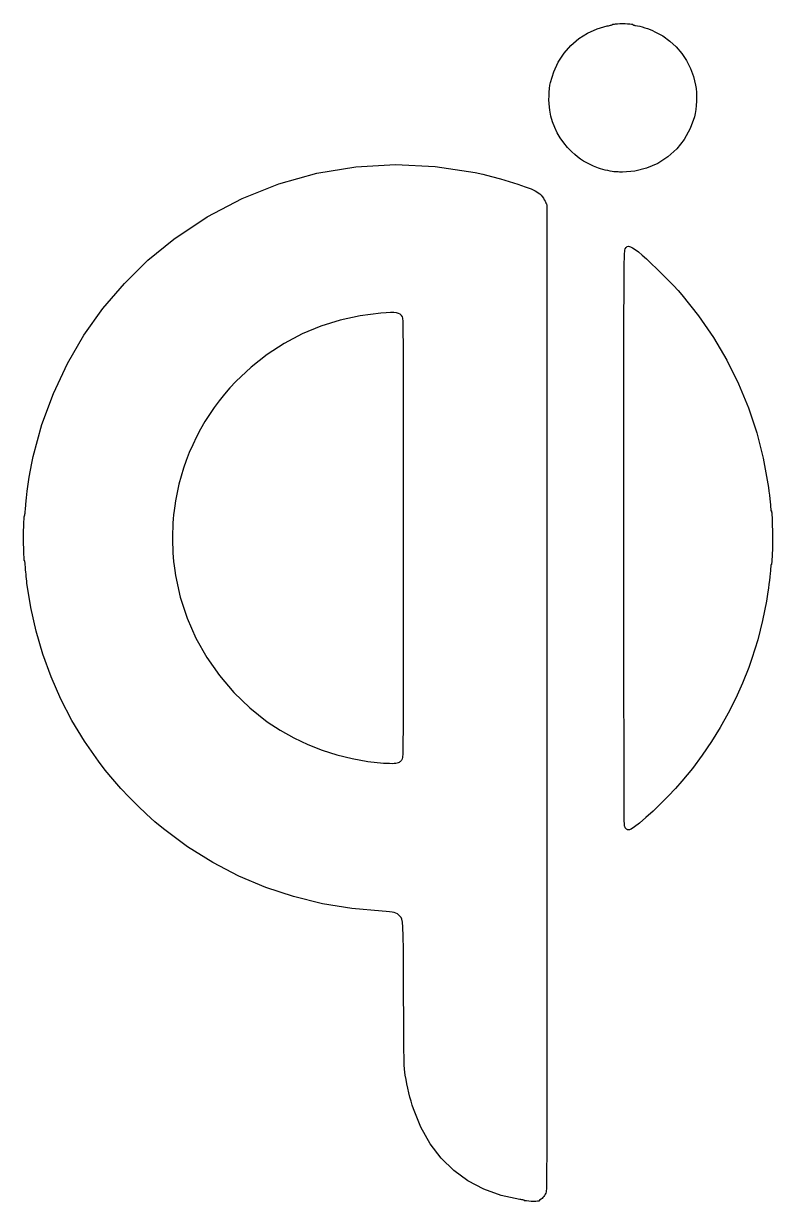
# Model space of a CAD drawing. Extents: x 39 to 557, y 17 to 832.
import ezdxf

# ---------------------------------------------------------------- set-up
doc = ezdxf.new("R2010")
doc.units = 0
doc.layers.add('main', color=7, linetype='CONTINUOUS')

msp = doc.modelspace()

# ---------------------------------------------------------------- linework, layer by layer
at = {"layer": 'main', "color": 7}
for points in [[(447.014239, 729.073464), (445.866791, 729.2492), (444.444423, 729.52332), (442.840279, 729.872856), (441.147519, 730.27484), (439.459311, 730.706304), (437.868799, 731.144296), (436.469151, 731.56584), (435.353519, 731.947976), (432.948871, 732.919432), (430.633463, 733.99148), (428.398823, 735.169472), (426.236495, 736.45876), (424.137999, 737.864696), (422.094879, 739.39264), (420.098663, 741.047944), (418.140887, 742.835952), (415.137743, 745.925048), (412.453543, 749.147464), (410.083927, 752.511424), (408.024543, 756.025136), (406.271015, 759.696824), (404.818991, 763.534704), (403.664103, 767.546997), (402.801999, 771.741913), (402.532871, 773.837458), (402.360703, 776.239701), (402.283023, 778.835427), (402.297263, 781.511419), (402.400935, 784.154463), (402.591535, 786.651341), (402.866551, 788.888838), (403.223471, 790.753737), (405.523111, 798.066458), (408.713967, 804.828838), (412.724935, 810.970202), (417.484927, 816.419878), (422.922831, 821.10719), (428.967551, 824.961467), (435.547999, 827.912034), (442.593071, 829.888218), (443.355999, 830.048011), (444.058631, 830.206191), (444.686247, 830.358645), (445.224119, 830.501259), (445.657527, 830.629921), (445.971727, 830.740517), (446.152007, 830.828934), (446.183607, 830.891062), (446.214167, 830.943446), (446.391399, 831.00395), (446.700791, 831.070422), (447.127815, 831.140702), (447.657975, 831.21263), (448.276751, 831.284054), (448.969623, 831.352814), (449.722087, 831.416758), (451.338007, 831.502645), (453.101183, 831.529501), (454.894855, 831.503949), (456.602247, 831.432597), (458.106583, 831.322056), (459.291087, 831.178942), (460.038999, 831.009866), (460.233527, 830.821445), (460.236727, 830.753093), (460.321199, 830.678533), (460.479151, 830.600165), (460.702927, 830.520397), (460.984855, 830.441629), (461.317279, 830.366261), (461.692519, 830.296709), (462.102927, 830.235365), (463.519711, 829.99872), (465.087959, 829.649496), (466.769023, 829.200217), (468.524215, 828.663407), (470.314895, 828.051592), (472.102391, 827.377298), (473.848031, 826.653046), (475.513167, 825.891366), (480.829975, 822.932106), (485.698159, 819.409305), (490.084383, 815.366838), (493.955319, 810.848578), (497.277623, 805.898402), (500.017983, 800.560182), (502.143047, 794.877794), (503.619487, 788.89511), (503.947815, 786.560032), (504.145391, 783.873116), (504.216591, 780.955244), (504.165791, 777.927294), (503.997415, 774.910148), (503.715815, 772.024685), (503.325375, 769.391784), (502.830479, 767.132326), (499.879471, 758.899774), (495.726727, 751.44779), (490.505463, 744.878766), (484.348879, 739.29507), (477.390183, 734.799086), (469.762591, 731.493174), (461.599295, 729.479718), (453.033519, 728.861102), (452.047959, 728.876622), (451.079623, 728.897022), (450.153215, 728.921422), (449.293423, 728.949022), (448.524919, 728.978862), (447.872399, 729.010142), (447.360559, 729.041982), (447.014239, 729.073464)], [(386.711839, 17.561216), (386.309639, 17.620416), (385.958863, 17.679616), (385.665447, 17.737216), (385.435311, 17.792416), (385.274399, 17.842816), (385.188623, 17.886816), (385.183823, 17.922816), (385.266127, 17.950016), (385.314687, 17.982816), (385.213343, 18.035616), (384.974783, 18.106016), (384.611711, 18.190736), (384.136823, 18.287296), (383.562839, 18.392976), (382.902455, 18.505056), (382.168375, 18.620736), (369.147015, 21.423776), (357.170879, 25.702656), (346.265159, 31.436016), (336.455039, 38.602416), (327.765719, 47.180352), (320.222391, 57.148408), (313.850239, 68.485144), (308.674463, 81.169112), (307.850007, 83.702384), (307.032063, 86.454704), (306.233927, 89.37136), (305.468887, 92.397664), (304.750223, 95.478912), (304.091231, 98.560416), (303.505199, 101.587464), (303.005407, 104.50536), (302.706135, 106.5186), (302.476823, 108.71148), (302.304727, 111.702272), (302.177127, 116.10924), (302.081271, 122.550672), (302.004471, 131.644832), (301.933911, 144.01), (301.856951, 160.26444), (301.776615, 178.185512), (301.699175, 191.396104), (301.587215, 200.658768), (301.403407, 206.736056), (301.110383, 210.39052), (300.670775, 212.384712), (300.047223, 213.481176), (299.202359, 214.442472), (298.401407, 215.302408), (297.549831, 215.996392), (296.570607, 216.546392), (295.386759, 216.974368), (293.921271, 217.302304), (292.097159, 217.55216), (289.837407, 217.745912), (287.065023, 217.905528), (266.128935, 219.715928), (245.720071, 223.060472), (225.867111, 227.928384), (206.598743, 234.308864), (187.943647, 242.191144), (169.930511, 251.564424), (152.587999, 262.417928), (135.944815, 274.740872), (130.068663, 279.641768), (124.101399, 284.983328), (118.124303, 290.681016), (112.218655, 296.650296), (106.465735, 302.80664), (100.946823, 309.065512), (95.743183, 315.342384), (90.936101, 321.55272), (81.291126, 335.4022), (72.616864, 349.750536), (64.925338, 364.567712), (58.22857, 379.823704), (52.538586, 395.48852), (47.867409, 411.532128), (44.22706, 427.924536), (41.629565, 444.63572), (41.455797, 446.101296), (41.283, 447.655248), (41.115721, 449.250232), (40.958505, 450.83888), (40.815899, 452.373832), (40.692448, 453.80772), (40.592698, 455.093192), (40.521194, 456.18288), (40.460986, 457.116968), (40.393602, 457.956504), (40.321322, 458.685376), (40.246418, 459.287504), (40.17117, 459.746792), (40.097858, 460.047144), (40.028754, 460.172464), (39.96613, 460.106704), (39.786886, 460.385624), (39.622849, 462.06388), (39.481578, 464.830912), (39.370635, 468.376168), (39.297579, 472.389104), (39.269971, 476.559152), (39.295371, 480.575768), (39.381342, 484.128392), (39.447998, 485.760936), (39.52135, 487.252128), (39.59899, 488.571608), (39.67851, 489.689008), (39.757518, 490.573984), (39.833598, 491.196152), (39.904358, 491.525176), (39.967382, 491.530776), (40.02975, 491.465336), (40.098622, 491.590976), (40.171726, 491.891616), (40.24679, 492.351152), (40.321542, 492.953488), (40.39371, 493.68252), (40.461022, 494.522152), (40.521206, 495.45628), (40.806462, 499.347392), (41.233536, 503.632504), (41.788154, 508.215384), (42.456045, 512.999808), (43.222934, 517.889528), (44.07455, 522.788312), (44.99662, 527.599936), (45.97487, 532.22816), (51.956188, 554.419464), (59.832098, 575.849264), (69.53385, 596.411136), (80.992695, 615.998632), (94.139889, 634.50532), (108.906673, 651.824768), (125.224297, 667.850528), (143.024025, 682.476184), (166.064545, 697.91024), (190.373313, 710.672088), (215.741985, 720.715632), (241.962193, 727.994752), (268.825585, 732.463336), (296.123785, 734.075272), (323.648449, 732.784456), (351.191217, 728.544768), (356.556713, 727.32988), (362.502913, 725.821248), (368.714521, 724.114464), (374.876225, 722.305128), (380.672721, 720.48884), (385.788705, 718.7612), (389.908865, 717.2178), (392.717905, 715.95424), (393.821073, 715.306352), (394.867713, 714.570696), (395.852385, 713.752984), (396.769657, 712.858968), (397.614097, 711.894376), (398.380249, 710.864952), (399.062697, 709.776416), (399.656001, 708.634512), (399.793353, 708.341512), (399.930705, 708.048512), (400.068065, 707.755512), (400.205417, 707.462504), (400.342769, 707.169504), (400.480121, 706.876504), (400.617481, 706.583504), (400.754833, 706.290504), (400.767873, 663.775048), (400.780913, 621.2596), (400.793953, 578.744144), (400.806993, 536.228688), (400.820033, 493.71324), (400.833073, 451.197784), (400.846113, 408.682336), (400.859153, 366.16688), (400.886513, 264.187448), (400.895633, 184.603728), (400.882353, 124.673912), (400.842433, 81.656184), (400.771633, 52.808736), (400.665745, 35.389784), (400.520545, 26.657464), (400.331801, 23.869944), (400.027601, 23.004824), (399.627097, 22.141544), (399.151449, 21.308264), (398.621801, 20.533464), (398.059305, 19.845464), (397.485129, 19.272504), (396.920425, 18.842984), (396.386337, 18.585224), (396.228505, 18.526824), (396.089385, 18.459624), (395.971433, 18.385224), (395.877121, 18.306824), (395.808881, 18.226184), (395.769201, 18.145944), (395.760561, 18.068344), (395.785441, 17.996344), (395.717921, 17.724744), (395.196713, 17.508104), (394.296273, 17.350104), (393.091057, 17.254184), (391.655521, 17.223784), (390.064113, 17.262984), (388.391289, 17.374744), (386.711839, 17.561216)], [(455.504399, 274.855984), (455.336287, 275.049376), (455.166327, 275.291808), (454.999175, 275.573552), (454.839487, 275.884856), (454.691927, 276.215992), (454.561143, 276.5572), (454.451799, 276.898752), (454.368559, 277.230912), (454.301679, 281.58044), (454.239359, 293.435888), (454.182799, 311.980208), (454.133519, 336.396336), (454.092799, 365.867216), (454.061999, 399.575784), (454.042559, 436.704984), (454.036159, 476.43776), (454.037759, 541.439072), (454.049839, 590.373752), (454.081439, 625.547912), (454.141999, 649.267664), (454.240935, 663.83912), (454.387623, 671.568392), (454.591447, 674.761592), (454.861823, 675.724824), (455.518191, 676.74136), (456.307999, 677.3522), (457.282167, 677.539048), (458.491639, 677.283624), (459.987359, 676.567616), (461.820239, 675.372744), (464.041231, 673.68072), (466.701263, 671.47324), (469.546447, 668.94556), (472.972999, 665.742136), (476.773455, 662.070992), (480.740319, 658.140152), (484.666135, 654.157624), (488.343415, 650.331432), (491.564679, 646.869592), (494.122463, 643.98012), (505.567583, 629.549232), (515.925007, 614.446664), (525.164831, 598.738104), (533.257167, 582.489216), (540.172111, 565.765688), (545.879775, 548.633184), (550.350255, 531.157384), (553.553663, 513.40396), (553.913247, 510.80788), (554.257247, 508.162184), (554.576183, 505.552832), (554.860591, 503.065768), (555.101015, 500.786928), (555.287975, 498.802256), (555.412015, 497.197712), (555.463695, 496.059224), (555.475455, 495.578664), (555.495855, 495.191624), (555.524975, 494.897496), (555.563055, 494.695672), (555.610335, 494.585544), (555.666895, 494.566504), (555.732975, 494.637944), (555.808735, 494.799288), (555.881295, 494.872168), (555.957135, 494.738704), (556.034815, 494.410536), (556.112815, 493.899288), (556.189615, 493.216584), (556.263695, 492.374048), (556.333535, 491.383304), (556.397695, 490.255968), (556.567111, 485.536744), (556.651199, 480.096504), (556.657599, 474.380528), (556.594879, 468.834128), (556.470663, 463.902592), (556.292895, 460.031216), (556.069535, 457.665296), (555.808511, 457.250128), (555.732751, 457.411472), (555.666671, 457.482912), (555.610111, 457.463872), (555.562831, 457.353744), (555.524671, 457.15192), (555.495551, 456.857784), (555.475231, 456.470744), (555.463551, 455.990184), (555.411871, 454.851704), (555.287831, 453.247152), (555.100871, 451.262488), (554.860447, 448.983648), (554.576039, 446.496576), (554.257103, 443.887224), (553.913111, 441.241536), (553.553519, 438.645448), (552.527759, 432.166512), (551.293135, 425.565008), (549.863367, 418.894944), (548.252207, 412.21032), (546.473375, 405.565152), (544.540615, 399.01344), (542.467655, 392.609192), (540.268239, 386.406424), (535.992615, 375.600448), (531.291367, 365.076848), (526.162919, 354.832936), (520.605711, 344.86604), (514.618151, 335.173472), (508.198679, 325.752544), (501.345711, 316.600568), (494.057679, 307.71488), (489.574663, 302.678184), (484.585071, 297.393552), (479.357343, 292.114336), (474.159895, 287.093872), (469.261175, 282.58552), (464.929615, 278.842624), (461.433639, 276.118536), (459.041679, 274.666608), (458.373487, 274.403016), (457.807927, 274.219464), (457.325967, 274.116968), (456.908583, 274.096568), (456.536743, 274.159208), (456.191431, 274.305984), (455.853599, 274.537888), (455.504399, 274.855984)], [(298.997151, 320.995792), (299.273591, 321.178264), (299.561847, 321.405288), (299.853431, 321.667816), (300.139879, 321.956824), (300.412703, 322.263296), (300.663415, 322.578184), (300.883551, 322.892472), (301.064623, 323.19712), (301.312055, 324.139984), (301.499831, 327.008792), (301.636135, 333.434824), (301.729175, 345.049368), (301.787175, 363.483704), (301.818295, 390.369112), (301.830695, 427.33688), (301.832295, 476.018288), (301.829895, 525.686184), (301.817735, 563.113128), (301.786295, 590.051472), (301.726135, 608.25356), (301.627879, 619.471752), (301.482047, 625.458392), (301.279199, 627.965832), (301.009911, 628.746416), (300.283927, 629.777432), (299.445943, 630.56876), (298.389743, 631.138656), (297.009111, 631.505376), (295.197831, 631.687168), (292.849687, 631.702288), (289.858447, 631.568984), (286.117903, 631.305512), (271.933591, 629.561432), (258.105903, 626.576592), (244.694671, 622.379144), (231.759703, 616.997216), (219.360815, 610.458968), (207.557823, 602.792536), (196.410543, 594.026072), (185.978791, 584.187712), (181.856415, 579.785176), (177.980263, 575.326064), (174.330615, 570.782592), (170.887791, 566.12696), (167.632071, 561.33136), (164.543759, 556.368008), (161.603159, 551.209096), (158.790559, 545.826832), (156.151447, 540.331376), (153.772255, 534.8988), (151.641319, 529.493552), (149.746991, 524.080072), (148.077615, 518.622792), (146.621519, 513.08616), (145.367063, 507.434616), (144.302575, 501.6326), (143.743823, 498.115672), (143.290671, 494.923032), (142.933527, 491.933992), (142.662823, 489.02784), (142.468951, 486.08388), (142.342343, 482.981424), (142.273383, 479.599768), (142.252503, 475.818216), (142.273383, 472.036664), (142.342343, 468.655008), (142.468951, 465.552552), (142.662823, 462.608592), (142.933535, 459.70244), (143.290671, 456.7134), (143.743823, 453.52076), (144.302575, 450.003832), (147.560895, 435.024232), (152.275823, 420.51348), (158.384767, 406.571512), (165.825111, 393.298264), (174.534255, 380.793664), (184.449591, 369.157632), (195.508511, 358.490112), (207.648415, 348.891024), (216.609543, 342.957736), (225.929959, 337.681672), (235.584655, 333.071728), (245.548639, 329.136792), (255.796887, 325.885752), (266.304407, 323.327504), (277.046191, 321.470928), (287.997231, 320.324912), (290.247279, 320.183392), (292.197887, 320.103248), (293.873759, 320.085968), (295.299591, 320.133088), (296.500103, 320.246136), (297.499999, 320.426584), (298.323975, 320.67596), (298.997151, 320.995792)]]:
    msp.add_lwpolyline(points, close=True, dxfattribs=at)

doc.saveas('drawing.dxf')
